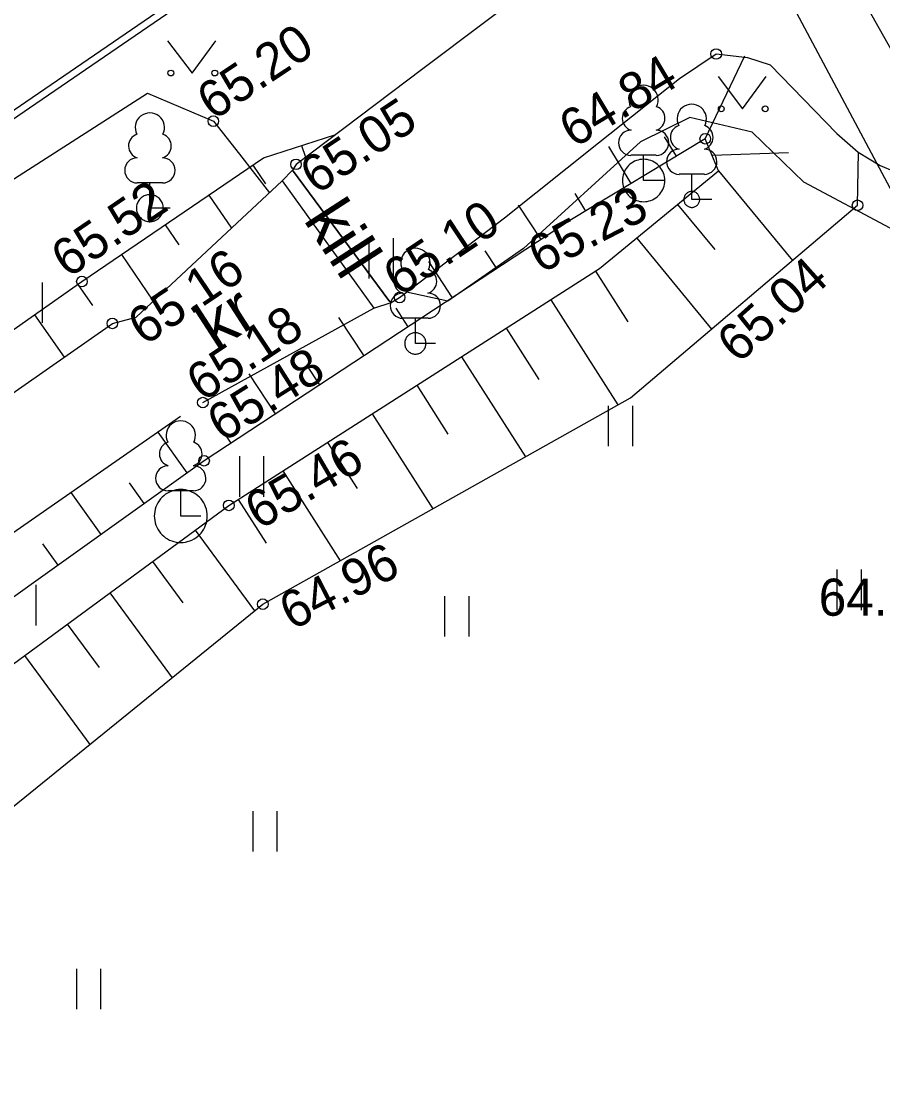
# Model space of a CAD drawing. Extents: x 641061 to 641498, y 6454023 to 6455094.
# Drawn here: x 641281 to 641297.27, y 6454196.96 to 6454216.99 of the extents above; entities that cross this region are included whole.
import ezdxf

# ---------------------------------------------------------------- set-up
doc = ezdxf.new("R2010")
doc.units = 0
for name, color, linetype in [('HALJASTUS', 7, 'Continuous'), ('KORGUS-EH2000', 7, 'Continuous'), ('MPKAABEL', 7, 'Continuous'), ('PUU', 7, 'Continuous'), ('RELJEEF', 7, 'Continuous'), ('SITRASS', 7, 'Continuous'), ('TEE', 7, 'Continuous')]:
    doc.layers.add(name, color=color, linetype=linetype)

msp = doc.modelspace()

# ---------------------------------------------------------------- linework, layer by layer
at = {"layer": 'HALJASTUS'}
for p, q in [((641283.762, 6454216.623), (641284.225, 6454216.016)), ((641284.225, 6454216.016), (641284.671, 6454216.623)), ((641294.155, 6454215.948), (641294.618, 6454215.341)), ((641294.618, 6454215.341), (641295.064, 6454215.948)), ((641287.564, 6454212.9), (641287.564, 6454212.138)), ((641288.02, 6454212.9), (641288.02, 6454212.138)), ((641281.393, 6454212.064), (641281.393, 6454211.302)), ((641292.083, 6454209.733), (641292.083, 6454208.971)), ((641292.539, 6454209.733), (641292.539, 6454208.971)), ((641285.12, 6454208.782), (641285.12, 6454208.02)), ((641285.576, 6454208.782), (641285.576, 6454208.02)), ((641296.4, 6454206.643), (641296.4, 6454205.881)), ((641296.856, 6454206.643), (641296.856, 6454205.881)), ((641281.276, 6454206.354), (641281.276, 6454205.592)), ((641288.993, 6454206.143), (641288.993, 6454205.381)), ((641289.449, 6454206.143), (641289.449, 6454205.381)), ((641285.369, 6454202.086), (641285.369, 6454201.324)), ((641285.825, 6454202.086), (641285.825, 6454201.324)), ((641282.041, 6454199.107), (641282.041, 6454198.345)), ((641282.497, 6454199.107), (641282.497, 6454198.345))]:
    msp.add_line(p, q, dxfattribs=at)
for points in [[(641274.485, 6454210.8), (641274.642, 6454210.493), (641277.194, 6454211.675), (641283.385, 6454215.638), (641284.626, 6454215.108), (641285.118, 6454214.483), (641285.685, 6454213.756)], [(641312.47, 6454209.035), (641311.539, 6454208.925), (641309.655, 6454212.762), (641308.335, 6454214.984), (641307.159, 6454215.381), (641306.735, 6454214.447), (641304.003, 6454213.616), (641301.517, 6454213.029), (641299.343, 6454212.4), (641297.404, 6454213.091), (641295.778, 6454213.954), (641294.797, 6454214.902), (641293.621, 6454215.178), (641292.69, 6454214.72), (641290.484, 6454212.703), (641289.056, 6454211.708), (641288.273, 6454211.878)]]:
    msp.add_lwpolyline(points, dxfattribs=at)
for centre in [(641283.824, 6454216.016), (641284.653, 6454216.016), (641294.217, 6454215.341), (641295.046, 6454215.341)]:
    msp.add_circle(centre, 0.055, dxfattribs=at)
at = {"layer": 'KORGUS-EH2000'}
for centre in [(641294.12, 6454216.376), (641284.626, 6454215.108), (641293.914, 6454214.776), (641286.187, 6454214.293), (641296.79, 6454213.52), (641282.145, 6454212.082), (641288.144, 6454211.78), (641282.719, 6454211.29), (641284.427, 6454209.797), (641284.451, 6454208.698), (641284.919, 6454207.856), (641285.561, 6454205.992)]:
    msp.add_circle(centre, 0.1, dxfattribs=at)
at = {"layer": 'MPKAABEL'}
msp.add_lwpolyline([(641292.899, 6454301.46), (641293.816, 6454300.921), (641293.053, 6454291.01), (641292.649, 6454282.616), (641292.188, 6454276.051), (641291.439, 6454264.721), (641290.174, 6454254.231), (641288.865, 6454245.643), (641288.793, 6454238.522), (641289.587, 6454231.057), (641293.11, 6454224.167), (641297.113, 6454217.002), (641299.248, 6454213.228), (641302.048, 6454209.804), (641306.905, 6454204.297), (641311.856, 6454198.693), (641315.721, 6454193.558)], dxfattribs=at)
at = {"layer": 'PUU'}
for p, q in [((641292.99, 6454214.463), (641292.51, 6454214.463)), ((641292.75, 6454213.988), (641292.75, 6454214.463)), ((641293.899, 6454214.105), (641293.419, 6454214.105)), ((641293.659, 6454213.63), (641293.659, 6454214.105)), ((641283.668, 6454213.942), (641283.188, 6454213.942)), ((641283.428, 6454213.467), (641283.428, 6454213.942)), ((641293.13, 6454213.988), (641292.75, 6454213.988)), ((641283.808, 6454213.467), (641283.428, 6454213.467)), ((641294.039, 6454213.63), (641293.659, 6454213.63)), ((641288.681, 6454211.388), (641288.201, 6454211.388)), ((641288.441, 6454210.913), (641288.441, 6454211.388)), ((641288.821, 6454210.913), (641288.441, 6454210.913)), ((641284.251, 6454208.13), (641283.771, 6454208.13)), ((641284.011, 6454207.655), (641284.011, 6454208.13)), ((641284.391, 6454207.655), (641284.011, 6454207.655))]:
    msp.add_line(p, q, dxfattribs=at)
for points in [[(641293.15, 6454213.988), (641293.148, 6454214.023), (641293.144, 6454214.057), (641293.136, 6454214.092), (641293.126, 6454214.125), (641293.113, 6454214.157), (641293.096, 6454214.188), (641293.078, 6454214.217), (641293.056, 6454214.245), (641293.033, 6454214.271), (641293.007, 6454214.294), (641292.979, 6454214.316), (641292.95, 6454214.334), (641292.919, 6454214.351), (641292.887, 6454214.364), (641292.854, 6454214.374), (641292.819, 6454214.382), (641292.785, 6454214.386), (641292.75, 6454214.388), (641292.715, 6454214.386), (641292.681, 6454214.382), (641292.646, 6454214.374), (641292.613, 6454214.364), (641292.581, 6454214.351), (641292.55, 6454214.334), (641292.521, 6454214.316), (641292.493, 6454214.294), (641292.467, 6454214.271), (641292.444, 6454214.245), (641292.422, 6454214.217), (641292.404, 6454214.188), (641292.387, 6454214.157), (641292.374, 6454214.125), (641292.364, 6454214.092), (641292.356, 6454214.057), (641292.352, 6454214.023), (641292.35, 6454213.988), (641292.352, 6454213.953), (641292.356, 6454213.919), (641292.364, 6454213.884), (641292.374, 6454213.851), (641292.387, 6454213.819), (641292.404, 6454213.788), (641292.422, 6454213.759), (641292.444, 6454213.731), (641292.467, 6454213.705), (641292.493, 6454213.682), (641292.521, 6454213.66), (641292.55, 6454213.642), (641292.581, 6454213.625), (641292.613, 6454213.612), (641292.646, 6454213.602), (641292.681, 6454213.594), (641292.715, 6454213.59), (641292.75, 6454213.588), (641292.785, 6454213.59), (641292.819, 6454213.594), (641292.854, 6454213.602), (641292.887, 6454213.612), (641292.919, 6454213.625), (641292.95, 6454213.642), (641292.979, 6454213.66), (641293.007, 6454213.682), (641293.033, 6454213.705), (641293.056, 6454213.731), (641293.078, 6454213.759), (641293.096, 6454213.788), (641293.113, 6454213.819), (641293.126, 6454213.851), (641293.136, 6454213.884), (641293.144, 6454213.919), (641293.148, 6454213.953)], [(641283.682, 6454213.467), (641283.681, 6454213.489), (641283.678, 6454213.511), (641283.673, 6454213.533), (641283.666, 6454213.554), (641283.658, 6454213.574), (641283.648, 6454213.594), (641283.636, 6454213.613), (641283.622, 6454213.63), (641283.607, 6454213.646), (641283.591, 6454213.661), (641283.574, 6454213.675), (641283.555, 6454213.687), (641283.535, 6454213.697), (641283.515, 6454213.705), (641283.494, 6454213.712), (641283.472, 6454213.717), (641283.45, 6454213.72), (641283.428, 6454213.721), (641283.406, 6454213.72), (641283.384, 6454213.717), (641283.362, 6454213.712), (641283.341, 6454213.705), (641283.321, 6454213.697), (641283.301, 6454213.687), (641283.283, 6454213.675), (641283.265, 6454213.661), (641283.249, 6454213.646), (641283.234, 6454213.63), (641283.22, 6454213.613), (641283.208, 6454213.594), (641283.198, 6454213.574), (641283.19, 6454213.554), (641283.183, 6454213.533), (641283.178, 6454213.511), (641283.175, 6454213.489), (641283.174, 6454213.467), (641283.175, 6454213.445), (641283.178, 6454213.423), (641283.183, 6454213.401), (641283.19, 6454213.38), (641283.198, 6454213.36), (641283.208, 6454213.34), (641283.22, 6454213.322), (641283.234, 6454213.304), (641283.249, 6454213.288), (641283.265, 6454213.273), (641283.283, 6454213.259), (641283.301, 6454213.247), (641283.321, 6454213.237), (641283.341, 6454213.229), (641283.362, 6454213.222), (641283.384, 6454213.217), (641283.406, 6454213.214), (641283.428, 6454213.213), (641283.45, 6454213.214), (641283.472, 6454213.217), (641283.494, 6454213.222), (641283.515, 6454213.229), (641283.535, 6454213.237), (641283.555, 6454213.247), (641283.574, 6454213.259), (641283.591, 6454213.273), (641283.607, 6454213.288), (641283.622, 6454213.304), (641283.636, 6454213.322), (641283.648, 6454213.34), (641283.658, 6454213.36), (641283.666, 6454213.38), (641283.673, 6454213.401), (641283.678, 6454213.423), (641283.681, 6454213.445)], [(641293.809, 6454213.63), (641293.809, 6454213.644), (641293.807, 6454213.657), (641293.804, 6454213.669), (641293.8, 6454213.682), (641293.795, 6454213.694), (641293.789, 6454213.705), (641293.782, 6454213.717), (641293.774, 6454213.727), (641293.766, 6454213.737), (641293.756, 6454213.745), (641293.746, 6454213.753), (641293.734, 6454213.76), (641293.723, 6454213.766), (641293.711, 6454213.771), (641293.698, 6454213.775), (641293.686, 6454213.778), (641293.673, 6454213.78), (641293.659, 6454213.78), (641293.646, 6454213.78), (641293.633, 6454213.778), (641293.621, 6454213.775), (641293.608, 6454213.771), (641293.596, 6454213.766), (641293.584, 6454213.76), (641293.573, 6454213.753), (641293.563, 6454213.745), (641293.553, 6454213.737), (641293.545, 6454213.727), (641293.537, 6454213.717), (641293.53, 6454213.705), (641293.524, 6454213.694), (641293.519, 6454213.682), (641293.515, 6454213.669), (641293.512, 6454213.657), (641293.51, 6454213.644), (641293.509, 6454213.63), (641293.51, 6454213.617), (641293.512, 6454213.604), (641293.515, 6454213.592), (641293.519, 6454213.579), (641293.524, 6454213.567), (641293.53, 6454213.555), (641293.537, 6454213.544), (641293.545, 6454213.534), (641293.553, 6454213.524), (641293.563, 6454213.516), (641293.573, 6454213.508), (641293.584, 6454213.501), (641293.596, 6454213.495), (641293.608, 6454213.49), (641293.621, 6454213.486), (641293.633, 6454213.483), (641293.646, 6454213.481), (641293.659, 6454213.48), (641293.673, 6454213.481), (641293.686, 6454213.483), (641293.698, 6454213.486), (641293.711, 6454213.49), (641293.723, 6454213.495), (641293.734, 6454213.501), (641293.746, 6454213.508), (641293.756, 6454213.516), (641293.766, 6454213.524), (641293.774, 6454213.534), (641293.782, 6454213.544), (641293.789, 6454213.555), (641293.795, 6454213.567), (641293.8, 6454213.579), (641293.804, 6454213.592), (641293.807, 6454213.604), (641293.809, 6454213.617)], [(641288.642, 6454210.913), (641288.641, 6454210.93), (641288.639, 6454210.948), (641288.635, 6454210.965), (641288.63, 6454210.982), (641288.623, 6454210.998), (641288.615, 6454211.013), (641288.605, 6454211.028), (641288.595, 6454211.042), (641288.583, 6454211.055), (641288.57, 6454211.067), (641288.556, 6454211.078), (641288.541, 6454211.087), (641288.526, 6454211.095), (641288.509, 6454211.102), (641288.493, 6454211.107), (641288.476, 6454211.111), (641288.458, 6454211.113), (641288.441, 6454211.114), (641288.423, 6454211.113), (641288.406, 6454211.111), (641288.389, 6454211.107), (641288.372, 6454211.102), (641288.356, 6454211.095), (641288.34, 6454211.087), (641288.325, 6454211.078), (641288.311, 6454211.067), (641288.298, 6454211.055), (641288.286, 6454211.042), (641288.276, 6454211.028), (641288.266, 6454211.013), (641288.258, 6454210.998), (641288.251, 6454210.982), (641288.246, 6454210.965), (641288.242, 6454210.948), (641288.24, 6454210.93), (641288.239, 6454210.913), (641288.24, 6454210.895), (641288.242, 6454210.878), (641288.246, 6454210.861), (641288.251, 6454210.844), (641288.258, 6454210.828), (641288.266, 6454210.812), (641288.276, 6454210.797), (641288.286, 6454210.783), (641288.298, 6454210.771), (641288.311, 6454210.759), (641288.325, 6454210.748), (641288.34, 6454210.739), (641288.356, 6454210.73), (641288.372, 6454210.724), (641288.389, 6454210.718), (641288.406, 6454210.715), (641288.423, 6454210.712), (641288.441, 6454210.712), (641288.458, 6454210.712), (641288.476, 6454210.715), (641288.493, 6454210.718), (641288.509, 6454210.724), (641288.526, 6454210.73), (641288.541, 6454210.739), (641288.556, 6454210.748), (641288.57, 6454210.759), (641288.583, 6454210.771), (641288.595, 6454210.783), (641288.605, 6454210.797), (641288.615, 6454210.812), (641288.623, 6454210.828), (641288.63, 6454210.844), (641288.635, 6454210.861), (641288.639, 6454210.878), (641288.641, 6454210.895)], [(641284.511, 6454207.655), (641284.51, 6454207.699), (641284.504, 6454207.742), (641284.494, 6454207.785), (641284.481, 6454207.826), (641284.465, 6454207.866), (641284.444, 6454207.905), (641284.421, 6454207.942), (641284.394, 6454207.977), (641284.365, 6454208.009), (641284.333, 6454208.038), (641284.298, 6454208.065), (641284.261, 6454208.088), (641284.223, 6454208.108), (641284.182, 6454208.125), (641284.141, 6454208.138), (641284.098, 6454208.148), (641284.055, 6454208.153), (641284.011, 6454208.155), (641283.968, 6454208.153), (641283.925, 6454208.148), (641283.882, 6454208.138), (641283.84, 6454208.125), (641283.8, 6454208.108), (641283.761, 6454208.088), (641283.725, 6454208.065), (641283.69, 6454208.038), (641283.658, 6454208.009), (641283.628, 6454207.977), (641283.602, 6454207.942), (641283.578, 6454207.905), (641283.558, 6454207.866), (641283.542, 6454207.826), (641283.528, 6454207.785), (641283.519, 6454207.742), (641283.513, 6454207.699), (641283.511, 6454207.655), (641283.513, 6454207.612), (641283.519, 6454207.568), (641283.528, 6454207.526), (641283.542, 6454207.484), (641283.558, 6454207.444), (641283.578, 6454207.405), (641283.602, 6454207.368), (641283.628, 6454207.334), (641283.658, 6454207.302), (641283.69, 6454207.272), (641283.725, 6454207.246), (641283.761, 6454207.222), (641283.8, 6454207.202), (641283.84, 6454207.185), (641283.882, 6454207.172), (641283.925, 6454207.163), (641283.968, 6454207.157), (641284.011, 6454207.155), (641284.055, 6454207.157), (641284.098, 6454207.163), (641284.141, 6454207.172), (641284.182, 6454207.185), (641284.223, 6454207.202), (641284.261, 6454207.222), (641284.298, 6454207.246), (641284.333, 6454207.272), (641284.365, 6454207.302), (641284.394, 6454207.334), (641284.421, 6454207.368), (641284.444, 6454207.405), (641284.465, 6454207.444), (641284.481, 6454207.484), (641284.494, 6454207.526), (641284.504, 6454207.568), (641284.51, 6454207.612)]]:
    msp.add_lwpolyline(points, close=True, dxfattribs=at)
for centre, radius, start, end in [((641292.75, 6454215.508), 0.277, 332.5799, 207.4201), ((641283.428, 6454214.987), 0.277, 332.5799, 207.4201), ((641292.58, 6454215.161), 0.233, 109.0217, 253.1415), ((641292.92, 6454215.161), 0.233, 286.8508, 70.9859), ((641293.659, 6454215.15), 0.277, 332.5799, 207.4201), ((641283.258, 6454214.64), 0.233, 109.0217, 253.1415), ((641283.598, 6454214.64), 0.233, 286.8508, 70.9859), ((641292.513, 6454214.7), 0.238, 90.0016, 269.3953), ((641292.987, 6454214.7), 0.238, 270.6047, 89.9984), ((641293.489, 6454214.803), 0.233, 109.0217, 253.1415), ((641293.829, 6454214.803), 0.233, 286.8508, 70.9859), ((641293.422, 6454214.342), 0.238, 90.0016, 269.3953), ((641293.896, 6454214.342), 0.238, 270.6047, 89.9984), ((641283.191, 6454214.179), 0.238, 90.0016, 269.3953), ((641283.665, 6454214.179), 0.238, 270.6047, 89.9984), ((641288.441, 6454212.433), 0.277, 332.5799, 207.4201), ((641288.271, 6454212.086), 0.233, 109.0217, 253.1415), ((641288.611, 6454212.086), 0.233, 286.8508, 70.9859), ((641288.204, 6454211.625), 0.238, 90.0016, 269.3953), ((641288.678, 6454211.625), 0.238, 270.6047, 89.9984), ((641284.011, 6454209.175), 0.277, 332.5799, 207.4201), ((641283.841, 6454208.828), 0.233, 109.0217, 253.1415), ((641284.181, 6454208.828), 0.233, 286.8508, 70.9859), ((641283.774, 6454208.367), 0.238, 90.0016, 269.3953), ((641284.248, 6454208.367), 0.238, 270.6047, 89.9984)]:
    msp.add_arc(centre, radius, start, end, dxfattribs=at)
at = {"layer": 'RELJEEF'}
for p, q in [((641286.292, 6454214.648), (641286.364, 6454214.426)), ((641284.544, 6454213.714), (641284.97, 6454213.089)), ((641282.891, 6454212.589), (641283.49, 6454211.709)), ((641284.008, 6454209.534), (641273.29, 6454202.096))]:
    msp.add_line(p, q, dxfattribs=at)
for points in [[(641293.914, 6454214.776), (641294.664, 6454216.342)], [(641271.868, 6454204.855), (641282.145, 6454212.082), (641285.574, 6454214.415), (641286.936, 6454214.857)], [(641274.331, 6454200.076), (641284.919, 6454207.856), (641291.918, 6454212.326), (641294.163, 6454214.173), (641293.914, 6454214.776), (641291.39, 6454213.25), (641284.451, 6454208.698), (641273.807, 6454201.092)], [(641293.369, 6454214.447), (641293.147, 6454214.815)], [(641275.503, 6454197.844), (641285.561, 6454205.992), (641292.502, 6454209.885), (641296.79, 6454213.52), (641296.805, 6454214.52)], [(641292.513, 6454213.929), (641292.091, 6454214.628)], [(641294.042, 6454214.465), (641295.484, 6454214.518)], [(641285.371, 6454214.277), (641285.613, 6454213.922)], [(641294.163, 6454214.173), (641295.559, 6454212.476)], [(641291.658, 6454213.412), (641291.458, 6454213.742)], [(641290.815, 6454212.873), (641290.389, 6454213.522)], [(641293.391, 6454213.538), (641294.093, 6454212.684)], [(641283.717, 6454213.152), (641283.976, 6454212.771)], [(641292.619, 6454212.902), (641294.033, 6454211.183)], [(641289.979, 6454212.325), (641289.76, 6454212.658)], [(641289.143, 6454211.776), (641288.693, 6454212.462)], [(641291.84, 6454212.276), (641292.451, 6454211.318)], [(641282.065, 6454212.026), (641282.346, 6454211.626)], [(641290.997, 6454211.738), (641292.265, 6454209.752)], [(641281.247, 6454211.45), (641281.807, 6454210.654)], [(641288.307, 6454211.228), (641288.076, 6454211.58)], [(641272.299, 6454204.019), (641282.719, 6454211.29), (641283.166, 6454211.407)], [(641287.471, 6454210.679), (641286.997, 6454211.402)], [(641290.154, 6454211.2), (641290.773, 6454210.231)], [(641289.311, 6454210.661), (641290.518, 6454208.772)], [(641286.635, 6454210.131), (641286.392, 6454210.501)], [(641285.799, 6454209.582), (641285.3, 6454210.342)], [(641288.469, 6454210.123), (641289.056, 6454209.203)], [(641287.626, 6454209.585), (641288.771, 6454207.792)], [(641284.135, 6454208.472), (641283.586, 6454209.241)], [(641284.962, 6454209.033), (641284.707, 6454209.423)], [(641286.783, 6454209.046), (641287.34, 6454208.174)], [(641285.94, 6454208.508), (641287.023, 6454206.812)], [(641283.321, 6454207.891), (641283.043, 6454208.281)], [(641282.508, 6454207.309), (641281.943, 6454208.1)], [(641285.097, 6454207.97), (641285.624, 6454207.146)], [(641284.284, 6454207.389), (641285.404, 6454205.865)], [(641281.694, 6454206.728), (641281.408, 6454207.129)], [(641283.478, 6454206.797), (641284.052, 6454206.016)], [(641282.672, 6454206.205), (641283.848, 6454204.604)], [(641281.866, 6454205.613), (641282.468, 6454204.794)], [(641281.06, 6454205.021), (641282.292, 6454203.344)]]:
    msp.add_lwpolyline(points, dxfattribs=at)
at = {"layer": 'SITRASS'}
msp.add_lwpolyline([(641287.014, 6454230.115), (641287.995, 6454228.487), (641291.529, 6454223.687), (641294.585, 6454219.127), (641298.55, 6454211.693), (641300.354, 6454208.601)], dxfattribs=at)
at = {"layer": 'TEE'}
msp.add_line((641285.925, 6454213.98), (641287.654, 6454211.576), dxfattribs=at)
for points in [[(641287.647, 6454219.964), (641274.412, 6454210.907), (641274.485, 6454210.8), (641287.721, 6454219.857)], [(641290.938, 6454217.867), (641288.584, 6454216.097), (641286.187, 6454214.293), (641286.12, 6454214.182), (641287.941, 6454211.725), (641287.983, 6454211.685), (641288.144, 6454211.78), (641290.126, 6454213.282), (641291.896, 6454214.699), (641293.428, 6454215.91), (641294.12, 6454216.376), (641294.709, 6454216.312), (641295.141, 6454216.173), (641296.399, 6454214.878), (641296.799, 6454214.525), (641297.214, 6454214.272), (641297.755, 6454214.047)], [(641284.427, 6454209.797), (641287.654, 6454211.576), (641287.983, 6454211.685), (641287.941, 6454211.725), (641286.12, 6454214.182), (641285.925, 6454213.98), (641283.166, 6454211.407)]]:
    msp.add_lwpolyline(points, dxfattribs=at)

# ---------------------------------------------------------------- texts
at = {"layer": 'KORGUS-EH2000'}
for s, rotation, p in [('65.20', 33.58, (641284.626, 6454215.108)), (' 64.84 ', 31.04, (641291.213, 6454214.456)), ('65.05', 33.58, (641286.574, 6454213.71)), (' 65.52 ', 34.36, (641281.667, 6454211.984)), (' 65.23 ', 27.42, (641290.578, 6454212.102)), ('65.10', 33.58, (641288.144, 6454211.78)), (' 65.16 ', 34.02, (641283.111, 6454210.71)), (' 65.04 ', 41.75, (641294.34, 6454210.343)), ('65.18', 33.58, (641284.427, 6454209.797)), (' 65.48 ', 32.23, (641284.584, 6454208.893)), (' 65.46 ', 30.29, (641285.272, 6454207.252)), (' 64.96 ', 27.28, (641285.882, 6454205.37))]:
    msp.add_text(s, height=0.7, rotation=rotation, dxfattribs=at).set_placement(p)
msp.add_text(' 64.95 ', height=0.7, dxfattribs=at).set_placement((641295.796, 6454205.773))
at = {"layer": 'TEE'}
for s, rotation, p in [('kill', 302.8566, (641286.315, 6454213.248)), ('kr', 32.8566, (641284.671, 6454210.761))]:
    msp.add_text(s, height=0.9, rotation=rotation, dxfattribs=at).set_placement(p)

doc.saveas('drawing.dxf')
